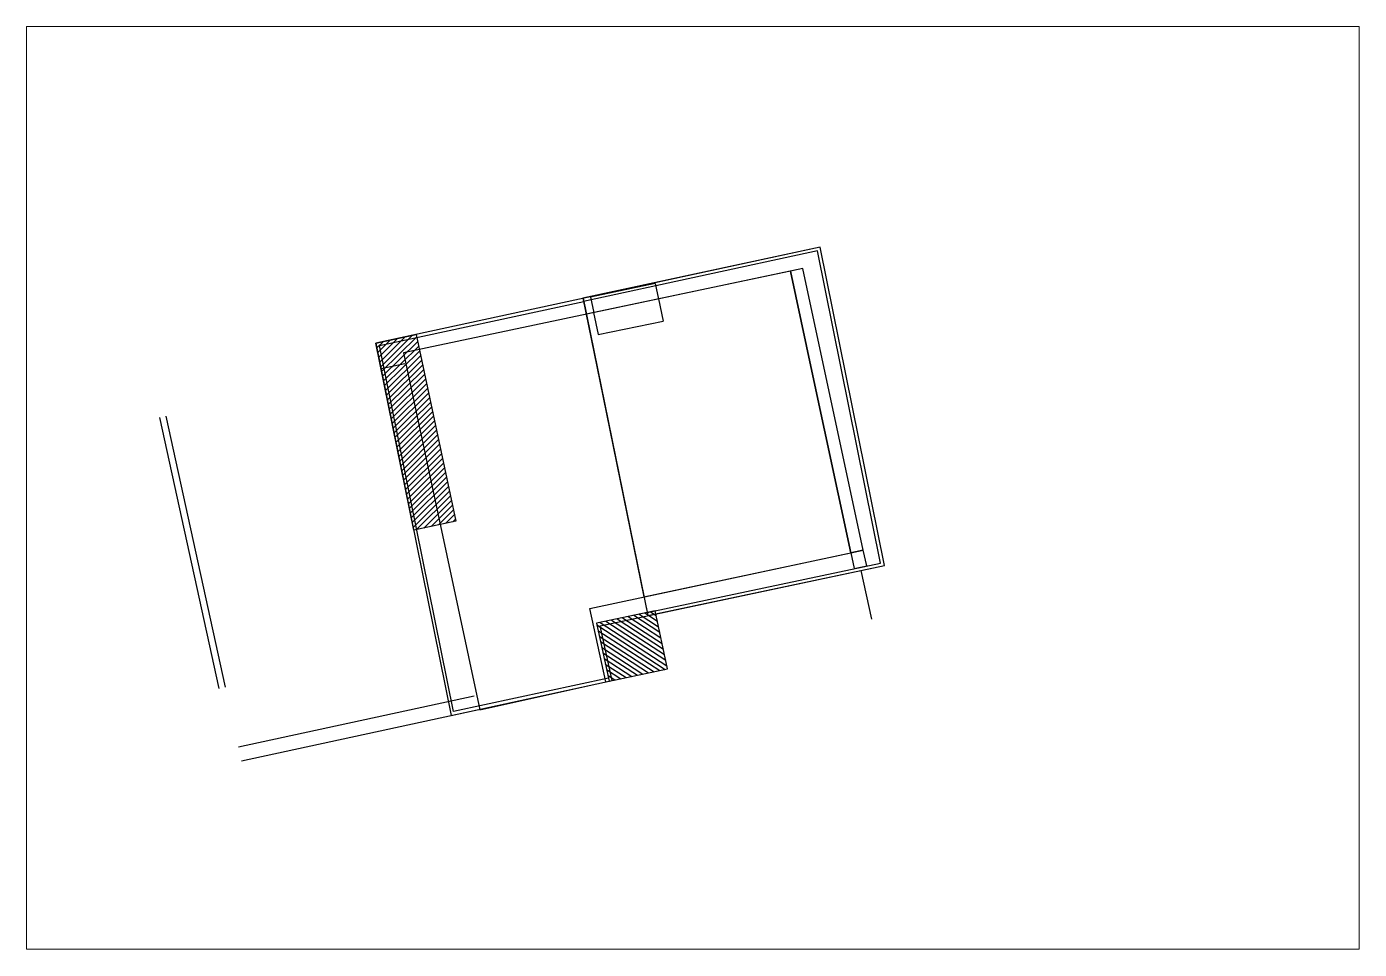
# Paper-space layout 'Layout1' of a CAD drawing. Header units: inches. Extents: x 0.1 to 41.5, y 0 to 28.7.
# The model-space entities are those that its viewports show. They can reach past a viewport. Long polylines and large blocks are cut down to what shows.
import ezdxf

# ---------------------------------------------------------------- set-up
doc = ezdxf.new("R2010")
doc.units = ezdxf.units.IN
doc.header["$MEASUREMENT"] = 0
doc.linetypes.add('DASHED2', pattern=[0.375, 0.25, -0.125])
for name, color, linetype in [('2601', 142, 'Continuous'), ('A-Anno-Dim 100', 9, 'Continuous'), ('A-Dashed', 9, 'DASHED2'), ('A-Demo', 2, 'Continuous'), ('A-Demolition-hatch', 50, 'Continuous'), ('A-Flor-Strs', 8, 'Continuous'), ('A-Hatch Conc.', 141, 'Continuous'), ('A-View 4', 8, 'Continuous')]:
    doc.layers.add(name, color=color, linetype=linetype)

msp = doc.modelspace()

# ---------------------------------------------------------------- hatches: boundary and pattern name
at = {"layer": 'A-Demolition-hatch'}
h = msp.add_hatch(dxfattribs=at)
h.set_pattern_fill('ANSI31', color=256, scale=100, angle=270)
h.set_pattern_definition([(326.954, (18309138.973, 67596790.556), (6.81641, 10.47791), [])])
h.paths.add_polyline_path([(18309943.7, 67596951.8), (18310125.7, 67596990.2), (18310086.8, 67597170.9), (18309904.1, 67597132.2), (18309943.7, 67596951.9)])
at = {"layer": 'A-Hatch Conc.'}
h = msp.add_hatch(dxfattribs=at)
h.set_pattern_fill('ANSI31', color=256, scale=100, angle=-0.1726)
h.set_pattern_definition([(44.82742478, (-203580.17, 59161.186), (-8.8121720899, 8.8654172524), [])])
h.paths.add_polyline_path([(18309219, 67598002.8), (18309344.4, 67598029.9), (18309467.9, 67597449.3), (18309336.5, 67597421.3)])

# ---------------------------------------------------------------- linework, layer by layer
at = {"layer": '2601', "flags": 128}
for points in [[(18308546.6, 67597771.5), (18308731.3, 67596929.7)], [(18308566.1, 67597775.7), (18308750.8, 67596934)], [(18308791.6, 67596748.1), (18309524.1, 67596906.2)], [(18308801.1, 67596704.8), (18309533.5, 67596862.8)]]:
    msp.add_lwpolyline(points, dxfattribs=at)
at = {"layer": 'A-Anno-Dim 100'}
for points in [[(18310573.7, 67597915.3), (18310507.1, 67598226.4), (18309872.9, 67598092.6), (18310051.8, 67597214.1), (18310694.7, 67597350.6), (18310573.7, 67597915.3)], [(18310546.2, 67598234.6), (18310507.1, 67598226.4), (18310573.7, 67597915.3), (18310694.7, 67597350.6), (18310733.8, 67597358.9), (18310546.2, 67598234.6)], [(18310733.8, 67597358.9), (18310694.7, 67597350.6), (18310705.2, 67597301.8), (18310744.3, 67597310.1), (18310733.8, 67597358.9)]]:
    msp.add_lwpolyline(points, close=True, dxfattribs=at)
at = {"layer": 'A-Dashed'}
msp.add_lwpolyline([(18309304.7, 67597972.7), (18309541.7, 67596863.1), (18309933.9, 67596949.8), (18309883.7, 67597178.3), (18310733.8, 67597358.9), (18310546.2, 67598234.6)], close=True, dxfattribs=at)
for points in [[(18310087.1, 67598188.1), (18310097.5, 67598139.1)], [(18309885.6, 67598145.5), (18309895.9, 67598096.5)], [(18310097.3, 67598139.8), (18310111.7, 67598071.3)], [(18309895.7, 67598097.4), (18309910.1, 67598028.9)], [(18309910.1, 67598028.9), (18310111.7, 67598071.3)], [(18309234.9, 67597923.9), (18309309.4, 67597939.5)], [(18309883.7, 67597178.3), (18309903.3, 67597182.5)], [(18309933.9, 67596949.8), (18309953.5, 67596954)]]:
    msp.add_lwpolyline(points, dxfattribs=at)
at = {"layer": 'A-Demo'}
msp.add_lwpolyline([(18309943.7, 67596951.8), (18310125.7, 67596990.2), (18310086.8, 67597170.9), (18309904.1, 67597132.2), (18309943.7, 67596951.9)], close=True, dxfattribs=at)
at = {"layer": 'A-Flor-Strs'}
msp.add_lwpolyline([(18310759.9, 67597144.9), (18310727, 67597296.2)], dxfattribs=at)
at = {"layer": 'A-Hatch Conc.'}
msp.add_lwpolyline([(18309219, 67598002.8), (18309344.4, 67598029.9), (18309467.9, 67597449.3), (18309336.5, 67597421.3), (18309219, 67598002.8)], close=True, dxfattribs=at)
at = {"layer": 'A-View 4'}
msp.add_line((18309941.6, 67596961.6), (18309460.6, 67596857.4), dxfattribs=at)
msp.add_lwpolyline([(18309219, 67598002.8), (18309452.8, 67596845.4), (18309452.8, 67596845.4), (18309953.5, 67596954), (18309916, 67597124.5), (18310799.4, 67597311.5), (18310599.5, 67598300.8)], close=True, dxfattribs=at)
for points in [[(18310599.5, 67598300.8), (18309862.5, 67598141.8), (18310063.7, 67597155.7), (18310799.4, 67597311.5)], [(18310061.7, 67597165.5), (18310787.6, 67597319.2), (18310591.7, 67598288.9), (18309864.5, 67598132)], [(18310087.1, 67598188.1), (18309885.6, 67598145.5)], [(18309460.6, 67596857.4), (18309230.7, 67597995.1), (18309864.9, 67598132)], [(18309862.9, 67598141.8), (18310063.7, 67597155.7)]]:
    msp.add_lwpolyline(points, dxfattribs=at)

psp = doc.layouts.get("Layout1")

# ---------------------------------------------------------------- viewports
at = {"layer": 'A-Flor-Strs', "view_target_point": (18310045.051, 67593264.481)}
psp.add_viewport(center=(20.759, 14.315), size=(41.415, 28.67205), view_center_point=(159.372, 4287.964), view_height=2867.20544, dxfattribs=at)

doc.saveas('drawing.dxf')
